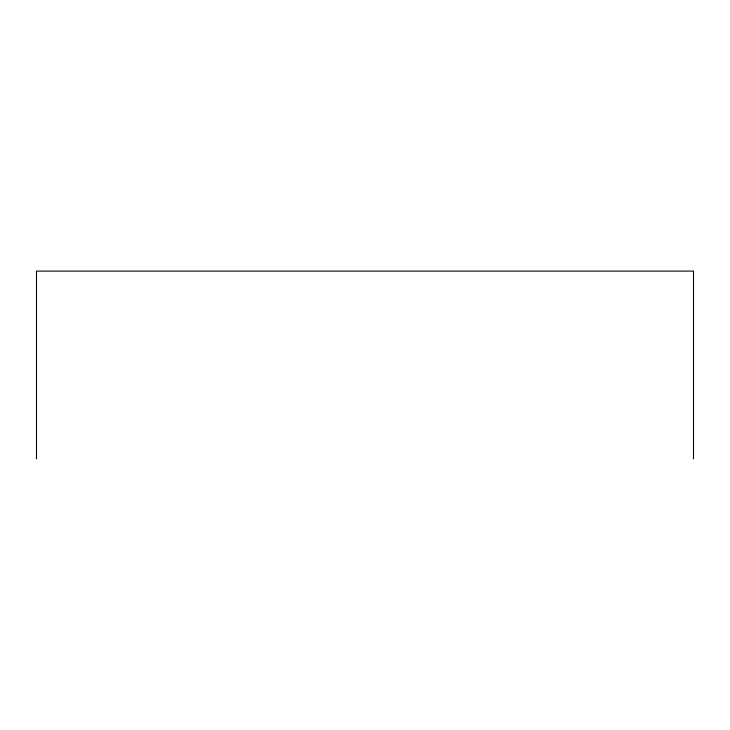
<?xml version="1.0" encoding="UTF-8"?>
<svg xmlns="http://www.w3.org/2000/svg" width="730" height="730" viewBox="0 0 730 730"><rect width="100%" height="100%" fill="white"/><g stroke="black" fill="none" stroke-linecap="round" stroke-linejoin="round"><path stroke-width="1.09" d="M693.5 458.896L693.5 271.104L36.5 271.104L36.5 458.896"/></g></svg>
